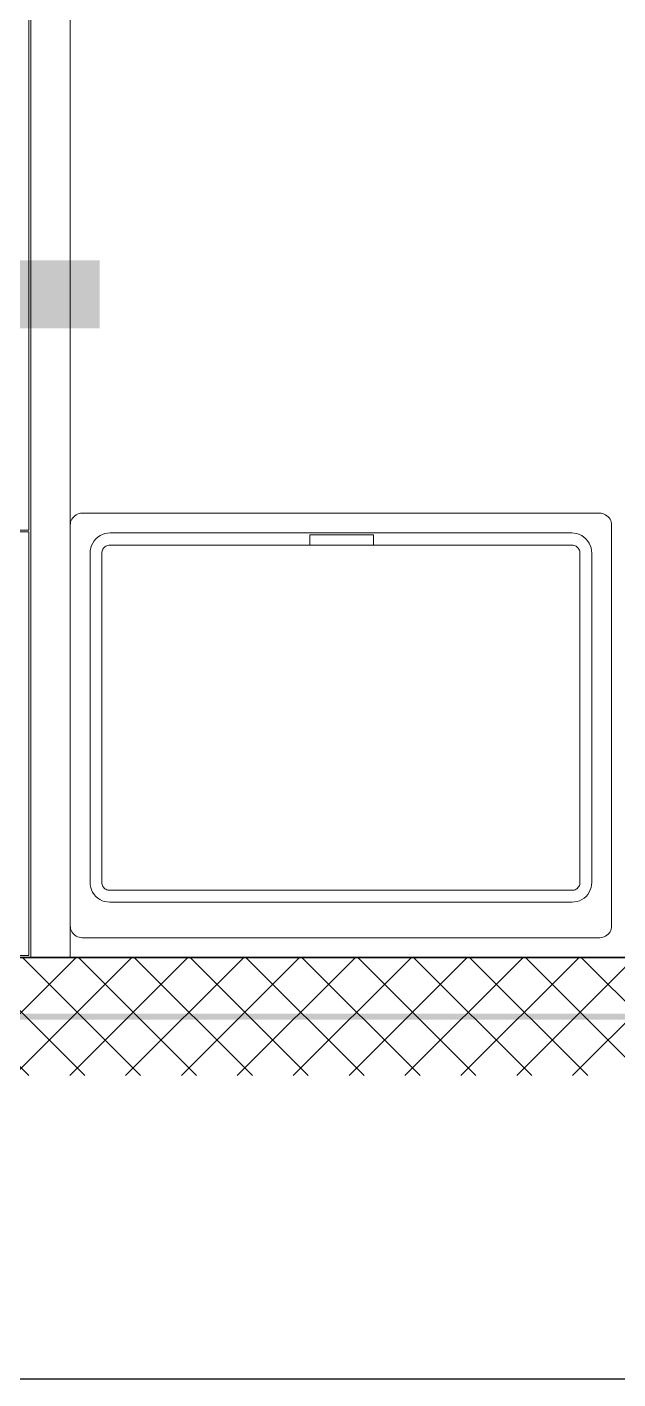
# Model space of a CAD drawing. Extents: x -1132 to 613, y -233 to 616.
# Drawn here: x -606.4 to -576.5, y -174.5 to -106 of the extents above; entities that cross this region are included whole.
import ezdxf
from ezdxf.lldxf.tags import DXFTag

# ---------------------------------------------------------------- set-up
doc = ezdxf.new("R2010")
doc.units = 0
doc.layers.get('0').update_dxf_attribs({"lineweight": 13})
for name, color, linetype, lineweight in [('A-DETL-____-HDLN', 7, '_Verdeckte Linien_', 9), ('A-FLOR-____-OTLN', 7, 'Continuous', 9), ('A-FLOR-____-OVHD', 7, 'Strichpunkt - Fein', 9), ('A-GENM-____-OTLN', 7, 'Continuous', 9), ('A-WALL-____-MCUT', 7, 'Continuous', 35), ('A-WALL-____-PATT', 7, 'Continuous', 35), ('Q-SPCQ-____-OTLN', 7, 'Continuous', 9), ('Text', 7, 'Continuous', 5)]:
    doc.layers.add(name, color=color, linetype=linetype, lineweight=lineweight)
doc.layers.add('EL01_WAN_Leitung_Potentialausgleich', color=1, linetype='fein_strichliert', lineweight=13, true_color=0xff0000)
tags = doc.linetypes.add('_Verdeckte Linien_', pattern=[0.15, 0.1, -0.05]).pattern_tags.tags
tags[6:7] = [DXFTag(74, 4), DXFTag(75, 0), DXFTag(340, '0'), DXFTag(46, 1.0), DXFTag(50, 0.0), DXFTag(44, 0.0), DXFTag(45, 0.0)]
tags[4:5] = [DXFTag(74, 4), DXFTag(75, 0), DXFTag(340, '0'), DXFTag(46, 1.0), DXFTag(50, 0.0), DXFTag(44, 0.0), DXFTag(45, 0.0)]
tags = doc.linetypes.add('fein_strichliert', pattern=[4, 1, -2, 1]).pattern_tags.tags
tags[8:9] = [DXFTag(74, 4), DXFTag(75, 0), DXFTag(340, '0'), DXFTag(46, 0.0), DXFTag(50, 0.0), DXFTag(44, 0.0), DXFTag(45, 0.0)]
tags[6:7] = [DXFTag(74, 4), DXFTag(75, 0), DXFTag(340, '0'), DXFTag(46, 0.0), DXFTag(50, 0.0), DXFTag(44, 0.0), DXFTag(45, 0.0)]
tags[4:5] = [DXFTag(74, 4), DXFTag(75, 0), DXFTag(340, '0'), DXFTag(46, 0.0), DXFTag(50, 0.0), DXFTag(44, 0.0), DXFTag(45, 0.0)]
tags = doc.linetypes.add('Strichpunkt - Fein', pattern=[0.2, 0.1, -0.05, 0, -0.05]).pattern_tags.tags
tags[10:11] = [DXFTag(74, 4), DXFTag(75, 0), DXFTag(340, '0'), DXFTag(46, 1.0), DXFTag(50, 0.0), DXFTag(44, 0.0), DXFTag(45, 0.0)]
tags[8:9] = [DXFTag(74, 4), DXFTag(75, 0), DXFTag(340, '0'), DXFTag(46, 1.0), DXFTag(50, 0.0), DXFTag(44, 0.0), DXFTag(45, 0.0)]
tags[6:7] = [DXFTag(74, 4), DXFTag(75, 0), DXFTag(340, '0'), DXFTag(46, 1.0), DXFTag(50, 0.0), DXFTag(44, 0.0), DXFTag(45, 0.0)]
tags[4:5] = [DXFTag(74, 4), DXFTag(75, 0), DXFTag(340, '0'), DXFTag(46, 1.0), DXFTag(50, 0.0), DXFTag(44, 0.0), DXFTag(45, 0.0)]

# ---------------------------------------------------------------- blocks, each defined once
blk = doc.blocks.new('Referenz-A0UJ2EK7XE', base_point=(-1124.077, -162.872))
at = {"layer": 'A-DETL-____-HDLN', "color": 0, "linetype": '_Verdeckte Linien_', "ltscale": 0.13}
blk.add_line((-604.206, -101.122), (-604.206, -153.122), dxfattribs=at)
at = {"layer": 'A-FLOR-____-OTLN', "color": 0, "linetype": 'Continuous', "ltscale": 0.13}
blk.add_line((-606.206, -103.122), (-606.206, -153.122), dxfattribs=at)
at = {"layer": 'A-FLOR-____-OVHD', "color": 0, "linetype": 'Strichpunkt - Fein', "ltscale": 0.13}
blk.add_line((-239.306, -153.122), (-1003.206, -153.122), dxfattribs=at)
at = {"layer": 'A-GENM-____-OTLN', "color": 0, "linetype": 'Continuous', "ltscale": 0.13}
for p, q in [((-606.306, -103.222), (-606.306, -131.472)), ((-606.306, -131.472), (-606.306, -103.222)), ((-606.206, -153.122), (-606.206, -103.122)), ((-606.306, -131.472), (-627.856, -131.472)), ((-627.856, -131.472), (-606.306, -131.472)), ((-606.306, -131.572), (-627.756, -131.572)), ((-627.756, -131.572), (-606.306, -131.572)), ((-606.306, -131.572), (-606.306, -153.022)), ((-606.306, -153.022), (-606.306, -131.572)), ((-606.306, -153.022), (-627.756, -153.022)), ((-627.756, -153.022), (-606.306, -153.022))]:
    blk.add_line(p, q, dxfattribs=at)
at = {"layer": 'A-WALL-____-MCUT', "color": 0, "linetype": 'Continuous', "ltscale": 0.35}
blk.add_line((-543.406, -153.122), (-662.506, -153.122), dxfattribs=at)
at = {"layer": 'A-WALL-____-PATT', "color": 0, "linetype": 'Continuous', "lineweight": 9, "ltscale": 0.13}
for p, q in [((-606.3, -159.103), (-612.282, -153.122)), ((-609.891, -159.103), (-603.91, -153.122)), ((-603.472, -159.103), (-609.453, -153.122)), ((-607.063, -159.103), (-601.081, -153.122)), ((-600.643, -159.103), (-606.625, -153.122)), ((-604.234, -159.103), (-598.253, -153.122)), ((-597.815, -159.103), (-603.796, -153.122)), ((-601.406, -159.103), (-595.424, -153.122)), ((-594.986, -159.103), (-600.968, -153.122)), ((-598.577, -159.103), (-592.596, -153.122)), ((-592.158, -159.103), (-598.139, -153.122)), ((-595.749, -159.103), (-589.767, -153.122)), ((-589.329, -159.103), (-595.311, -153.122)), ((-592.921, -159.103), (-586.939, -153.122)), ((-586.501, -159.103), (-592.483, -153.122)), ((-590.092, -159.103), (-584.111, -153.122)), ((-583.673, -159.103), (-589.654, -153.122)), ((-587.264, -159.103), (-581.282, -153.122)), ((-580.844, -159.103), (-586.826, -153.122)), ((-584.435, -159.103), (-578.454, -153.122)), ((-578.016, -159.103), (-583.997, -153.122)), ((-581.607, -159.103), (-575.625, -153.122)), ((-575.187, -159.103), (-581.169, -153.122)), ((-578.779, -159.103), (-572.797, -153.122)), ((-572.359, -159.103), (-578.34, -153.122))]:
    blk.add_line(p, q, dxfattribs=at)
at = {"layer": 'Q-SPCQ-____-OTLN', "color": 0, "linetype": 'Continuous', "ltscale": 0.13}
for p, q in [((-603.971, -130.746), (-604.03, -130.797)), ((-603.906, -130.702), (-603.971, -130.746)), ((-603.836, -130.667), (-603.906, -130.702)), ((-603.761, -130.642), (-603.836, -130.667)), ((-603.684, -130.627), (-603.761, -130.642)), ((-603.606, -130.622), (-603.684, -130.627)), ((-577.406, -130.622), (-603.606, -130.622)), ((-577.328, -130.627), (-577.406, -130.622)), ((-577.251, -130.642), (-577.328, -130.627)), ((-577.176, -130.667), (-577.251, -130.642)), ((-577.106, -130.702), (-577.176, -130.667)), ((-577.041, -130.746), (-577.106, -130.702)), ((-576.982, -130.797), (-577.041, -130.746)), ((-604.201, -131.143), (-604.206, -131.222)), ((-604.206, -131.222), (-604.206, -151.522)), ((-604.186, -131.066), (-604.201, -131.143)), ((-604.16, -130.992), (-604.186, -131.066)), ((-604.126, -130.922), (-604.16, -130.992)), ((-604.082, -130.856), (-604.126, -130.922)), ((-604.03, -130.797), (-604.082, -130.856)), ((-576.93, -130.856), (-576.982, -130.797)), ((-576.886, -130.922), (-576.93, -130.856)), ((-576.852, -130.992), (-576.886, -130.922)), ((-576.827, -131.066), (-576.852, -130.992)), ((-576.811, -131.143), (-576.827, -131.066)), ((-576.806, -131.222), (-576.811, -131.143)), ((-576.806, -151.522), (-576.806, -131.222)), ((-603.069, -132.132), (-603.128, -132.252)), ((-602.995, -132.021), (-603.069, -132.132)), ((-602.907, -131.921), (-602.995, -132.021)), ((-602.807, -131.833), (-602.907, -131.921)), ((-602.696, -131.758), (-602.807, -131.833)), ((-602.576, -131.699), (-602.696, -131.758)), ((-602.45, -131.657), (-602.576, -131.699)), ((-602.319, -131.63), (-602.45, -131.657)), ((-602.186, -131.622), (-602.319, -131.63)), ((-602.186, -131.622), (-578.826, -131.622)), ((-592.072, -131.713), (-592.072, -132.198)), ((-591.872, -131.713), (-592.072, -131.713)), ((-591.872, -131.713), (-589.051, -131.713)), ((-588.851, -131.713), (-589.051, -131.713)), ((-588.851, -132.198), (-588.851, -131.713)), ((-578.693, -131.63), (-578.826, -131.622)), ((-578.562, -131.657), (-578.693, -131.63)), ((-578.436, -131.699), (-578.562, -131.657)), ((-578.316, -131.758), (-578.436, -131.699)), ((-578.205, -131.833), (-578.316, -131.758)), ((-578.105, -131.921), (-578.205, -131.833)), ((-578.017, -132.021), (-578.105, -131.921)), ((-577.943, -132.132), (-578.017, -132.021)), ((-577.884, -132.252), (-577.943, -132.132)), ((-603.197, -132.509), (-603.206, -132.642)), ((-603.206, -149.322), (-603.206, -132.642)), ((-603.171, -132.378), (-603.197, -132.509)), ((-603.128, -132.252), (-603.171, -132.378)), ((-602.603, -132.59), (-602.606, -132.642)), ((-602.606, -132.642), (-602.606, -149.322)), ((-602.592, -132.538), (-602.603, -132.59)), ((-602.576, -132.489), (-602.592, -132.538)), ((-602.553, -132.442), (-602.576, -132.489)), ((-602.523, -132.398), (-602.553, -132.442)), ((-602.489, -132.359), (-602.523, -132.398)), ((-602.45, -132.325), (-602.489, -132.359)), ((-602.406, -132.296), (-602.45, -132.325)), ((-602.359, -132.272), (-602.406, -132.296)), ((-602.31, -132.256), (-602.359, -132.272)), ((-602.258, -132.245), (-602.31, -132.256)), ((-602.206, -132.242), (-602.258, -132.245)), ((-578.806, -132.242), (-602.206, -132.242)), ((-578.754, -132.245), (-578.806, -132.242)), ((-578.703, -132.256), (-578.754, -132.245)), ((-578.653, -132.272), (-578.703, -132.256)), ((-578.606, -132.296), (-578.653, -132.272)), ((-578.563, -132.325), (-578.606, -132.296)), ((-578.523, -132.359), (-578.563, -132.325)), ((-578.489, -132.398), (-578.523, -132.359)), ((-578.46, -132.442), (-578.489, -132.398)), ((-578.437, -132.489), (-578.46, -132.442)), ((-578.42, -132.538), (-578.437, -132.489)), ((-578.41, -132.59), (-578.42, -132.538)), ((-578.406, -132.642), (-578.41, -132.59)), ((-578.406, -149.322), (-578.406, -132.642)), ((-577.841, -132.378), (-577.884, -132.252)), ((-577.815, -132.509), (-577.841, -132.378)), ((-577.806, -132.642), (-577.815, -132.509)), ((-577.806, -132.642), (-577.806, -149.322)), ((-603.206, -149.322), (-603.198, -149.452)), ((-603.198, -149.452), (-603.172, -149.581)), ((-603.172, -149.581), (-603.13, -149.704)), ((-603.13, -149.704), (-603.072, -149.822)), ((-603.072, -149.822), (-602.999, -149.931)), ((-602.999, -149.931), (-602.913, -150.029)), ((-602.606, -149.322), (-602.603, -149.374)), ((-602.603, -149.374), (-602.592, -149.425)), ((-602.592, -149.425), (-602.576, -149.475)), ((-602.576, -149.475), (-602.553, -149.522)), ((-602.553, -149.522), (-602.523, -149.565)), ((-602.523, -149.565), (-602.489, -149.605)), ((-602.489, -149.605), (-602.45, -149.639)), ((-602.45, -149.639), (-602.406, -149.668)), ((-602.406, -149.668), (-602.359, -149.691)), ((-602.359, -149.691), (-602.31, -149.708)), ((-602.31, -149.708), (-602.258, -149.718)), ((-602.258, -149.718), (-602.206, -149.722)), ((-602.206, -149.722), (-578.806, -149.722)), ((-578.806, -149.722), (-578.754, -149.718)), ((-578.754, -149.718), (-578.703, -149.708)), ((-578.703, -149.708), (-578.653, -149.691)), ((-578.653, -149.691), (-578.606, -149.668)), ((-578.606, -149.668), (-578.563, -149.639)), ((-578.563, -149.639), (-578.523, -149.605)), ((-578.523, -149.605), (-578.489, -149.565)), ((-578.489, -149.565), (-578.46, -149.522)), ((-578.46, -149.522), (-578.437, -149.475)), ((-578.437, -149.475), (-578.42, -149.425)), ((-578.42, -149.425), (-578.41, -149.374)), ((-578.41, -149.374), (-578.406, -149.322)), ((-578.099, -150.029), (-578.013, -149.931)), ((-578.013, -149.931), (-577.94, -149.822)), ((-577.94, -149.822), (-577.882, -149.704)), ((-577.882, -149.704), (-577.84, -149.581)), ((-577.84, -149.581), (-577.815, -149.452)), ((-577.815, -149.452), (-577.806, -149.322)), ((-602.913, -150.029), (-602.815, -150.115)), ((-602.815, -150.115), (-602.706, -150.188)), ((-602.706, -150.188), (-602.589, -150.246)), ((-602.589, -150.246), (-602.465, -150.288)), ((-602.465, -150.288), (-602.337, -150.313)), ((-602.337, -150.313), (-602.206, -150.322)), ((-578.806, -150.322), (-602.206, -150.322)), ((-578.806, -150.322), (-578.676, -150.313)), ((-578.676, -150.313), (-578.547, -150.288)), ((-578.547, -150.288), (-578.423, -150.246)), ((-578.423, -150.246), (-578.306, -150.188)), ((-578.306, -150.188), (-578.197, -150.115)), ((-578.197, -150.115), (-578.099, -150.029)), ((-604.206, -151.522), (-604.201, -151.6)), ((-604.201, -151.6), (-604.186, -151.677)), ((-604.186, -151.677), (-604.16, -151.751)), ((-604.16, -151.751), (-604.126, -151.822)), ((-604.126, -151.822), (-604.082, -151.887)), ((-604.082, -151.887), (-604.03, -151.946)), ((-604.03, -151.946), (-603.971, -151.998)), ((-603.971, -151.998), (-603.906, -152.041)), ((-577.106, -152.041), (-577.041, -151.998)), ((-577.041, -151.998), (-576.982, -151.946)), ((-576.982, -151.946), (-576.93, -151.887)), ((-576.93, -151.887), (-576.886, -151.822)), ((-576.886, -151.822), (-576.852, -151.751)), ((-576.852, -151.751), (-576.827, -151.677)), ((-576.827, -151.677), (-576.811, -151.6)), ((-576.811, -151.6), (-576.806, -151.522)), ((-603.906, -152.041), (-603.836, -152.076)), ((-603.836, -152.076), (-603.761, -152.101)), ((-603.761, -152.101), (-603.684, -152.117)), ((-603.684, -152.117), (-603.606, -152.122)), ((-603.606, -152.122), (-577.406, -152.122)), ((-577.406, -152.122), (-577.328, -152.117)), ((-577.328, -152.117), (-577.251, -152.101)), ((-577.251, -152.101), (-577.176, -152.076)), ((-577.176, -152.076), (-577.106, -152.041))]:
    blk.add_line(p, q, dxfattribs=at)
at = {"layer": 'Text', "color": 7, "linetype": 'Continuous', "ltscale": 0.13, "true_color": 0xffffff}
for points in [[(-652.68, -121.256), (-602.716, -121.256), (-652.68, -117.809)], [(-602.716, -121.256), (-652.68, -117.809), (-602.716, -117.809)]]:
    blk.add_solid(points, dxfattribs=at)

msp = doc.modelspace()

# ---------------------------------------------------------------- linework, layer by layer
at = {"color": 0, "linetype": 'ByBlock', "lineweight": -2, "ltscale": 0.13}
msp.add_line((-1132.419, -174.471), (607.581, -174.471), dxfattribs=at)
at = {"layer": 'EL01_WAN_Leitung_Potentialausgleich', "linetype": 'ByBlock', "ltscale": 0.13}
for points in [[(-1085.304, -156.277), (48.196, -156.277), (-1085.304, -155.977)], [(48.196, -156.277), (-1085.304, -155.977), (48.196, -155.977)]]:
    msp.add_solid(points, dxfattribs=at)

# ---------------------------------------------------------------- block references
at = {"color": 9, "lineweight": 25, "ltscale": 0.25, "true_color": 0xc0c0c0}
msp.add_blockref('Referenz-A0UJ2EK7XE', (-1124.077, -162.872), dxfattribs=at)

doc.saveas('drawing.dxf')
